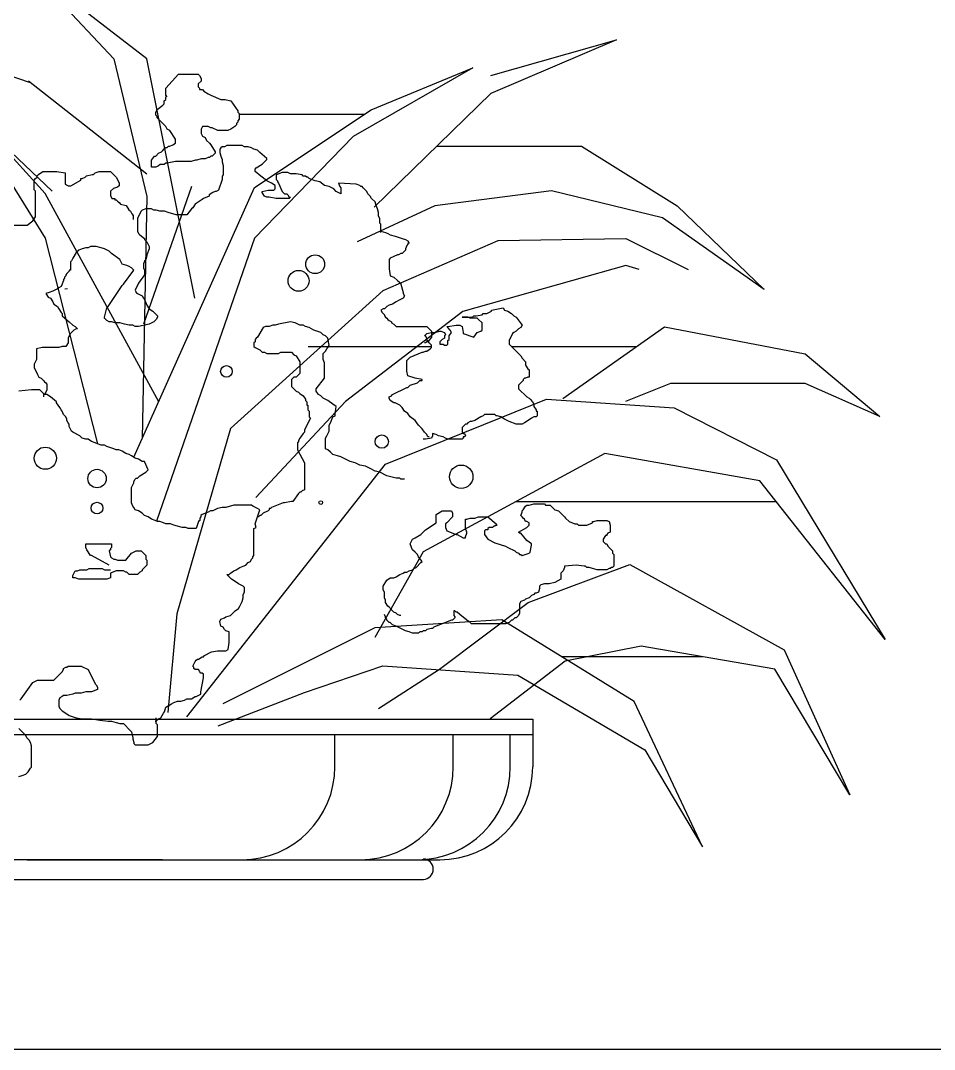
# Model space of a CAD drawing. Header units: millimetres. Extents: x 0 to 25200, y 0 to 17820.
# Drawn here: x 13799 to 14389, y 9174 to 9838 of the extents above; entities that cross this region are included whole.
import ezdxf

# ---------------------------------------------------------------- set-up
doc = ezdxf.new("R2010")
doc.units = ezdxf.units.MM
doc.header["$LTSCALE"] = 100
doc.header["$MEASUREMENT"] = 0
doc.layers.add('CO-TREE', color=251, linetype='Continuous')
doc.layers.add('TB-FORM', color=7, linetype='Continuous')

# ---------------------------------------------------------------- blocks, each defined once
blk = doc.blocks.new('T-309')
at = {"layer": 'CO-TREE'}
for p, q in [((-56.07, 589.51), (-0.07, 529.67)), ((21.17, 529.67), (-56.07, 589.51)), ((-54.6, 514.49), (-156.96, 549.36)), ((324.35, 542.03), (243.24, 507.28)), ((243.24, 518.86), (324.35, 542.03)), ((-0.07, 529.67), (21.17, 440.88)), ((52.07, 375.24), (21.17, 529.67)), ((33.36, 510.73), (41.57, 519.85)), ((41.57, 519.85), (54.34, 519.85)), ((54.34, 519.85), (55.25, 518.94)), ((55.25, 518.94), (56.16, 517.11)), ((231.66, 523.88), (154.41, 479.48)), ((166, 496.85), (231.66, 523.88)), ((-55.22, 515.59), (21.28, 455.51)), ((56.16, 515.29), (54.34, 513.47)), ((54.34, 513.47), (54.34, 511.64)), ((54.34, 511.64), (55.25, 510.73)), ((56.16, 517.11), (56.16, 515.29)), ((33.36, 506.17), (33.36, 510.73)), ((34.27, 505.26), (33.36, 506.17)), ((33.36, 503.44), (33.36, 505.26)), ((55.25, 510.73), (55.25, 509.82)), ((55.25, 509.82), (57.07, 509.82)), ((57.07, 509.82), (57.98, 508.91)), ((57.98, 508.91), (60.72, 507.08)), ((60.72, 507.08), (62.54, 506.17)), ((62.54, 506.17), (68.93, 503.44)), ((243.24, 507.28), (167.93, 433.93)), ((-100.49, 504.58), (-44.49, 413.85)), ((-44.49, 442.81), (-100.49, 504.58)), ((27.89, 497.06), (31.54, 499.79)), ((31.54, 499.79), (32.45, 500.7)), ((32.45, 502.53), (33.36, 503.44)), ((32.45, 500.7), (32.45, 502.53)), ((68.93, 503.44), (71.66, 503.44)), ((71.66, 503.44), (75.31, 502.53)), ((75.31, 502.53), (79.87, 496.14)), ((26.98, 495.23), (27.89, 497.06)), ((26.98, 493.41), (26.98, 495.23)), ((27.89, 492.5), (26.98, 493.41)), ((27.89, 491.59), (27.89, 492.5)), ((28.8, 490.67), (27.89, 491.59)), ((79.87, 496.14), (79.87, 495.23)), ((79.87, 495.23), (80.78, 494.32)), ((80.78, 494.32), (80.78, 490.67)), ((161.29, 493.72), (80.78, 493.72)), ((90.69, 446.67), (166, 496.85)), ((29.71, 489.76), (28.8, 490.67)), ((31.54, 487.94), (29.71, 489.76)), ((32.45, 487.03), (31.54, 487.94)), ((33.36, 486.12), (32.45, 487.03)), ((34.27, 484.29), (33.36, 486.12)), ((57.07, 486.12), (56.16, 484.29)), ((60.72, 486.12), (57.07, 486.12)), ((62.54, 485.21), (60.72, 486.12)), ((63.46, 485.21), (62.54, 485.21)), ((67.1, 483.38), (63.46, 485.21)), ((78.05, 486.12), (75.31, 484.29)), ((78.96, 487.03), (78.05, 486.12)), ((79.87, 488.85), (78.96, 487.94)), ((78.96, 487.94), (78.96, 487.03)), ((80.78, 490.67), (79.87, 489.76)), ((79.87, 489.76), (79.87, 488.85)), ((-79.84, 482.3), (-39.79, 444.18)), ((36.1, 483.38), (34.27, 484.29)), ((39.74, 477.91), (36.1, 483.38)), ((56.16, 484.29), (56.16, 481.56)), ((56.16, 481.56), (57.07, 479.74)), ((57.07, 479.74), (58.9, 478.82)), ((58.9, 478.82), (59.81, 477)), ((73.49, 483.38), (67.1, 483.38)), ((75.31, 484.29), (73.49, 483.38)), ((154.41, 479.48), (90.69, 413.85)), ((31.54, 470.62), (32.45, 471.53)), ((32.45, 471.53), (33.36, 472.44)), ((33.36, 472.44), (34.27, 472.44)), ((34.27, 472.44), (35.18, 473.35)), ((35.18, 473.35), (36.1, 473.35)), ((36.1, 473.35), (37.92, 474.27)), ((37.92, 474.27), (39.74, 475.18)), ((39.74, 475.18), (39.74, 477.91)), ((59.81, 477), (61.63, 475.18)), ((61.63, 475.18), (62.54, 474.27)), ((62.54, 474.27), (65.28, 469.71)), ((69.04, 472.22), (68.28, 471.47)), ((69.8, 472.98), (69.04, 472.22)), ((71.32, 472.98), (69.8, 472.98)), ((72.83, 473.74), (71.32, 472.98)), ((82.7, 473.74), (72.83, 473.74)), ((84.22, 472.98), (82.7, 473.74)), ((86.49, 472.98), (84.22, 472.98)), ((88.77, 472.22), (86.49, 472.98)), ((90.29, 471.47), (88.77, 472.22)), ((208.42, 473.37), (301.71, 473.37)), ((301.71, 473.37), (363.5, 434.76)), ((24.24, 464.24), (26.06, 466.97)), ((26.06, 466.97), (26.98, 466.97)), ((26.98, 466.97), (28.8, 468.8)), ((28.8, 468.8), (30.62, 469.71)), ((30.62, 469.71), (31.54, 470.62)), ((56.16, 465.15), (53.42, 464.24)), ((58.9, 465.15), (56.16, 465.15)), ((60.72, 466.06), (58.9, 465.15)), ((61.63, 466.06), (60.72, 466.06)), ((62.54, 466.97), (61.63, 466.06)), ((63.46, 466.97), (62.54, 466.97)), ((64.37, 467.88), (63.46, 466.97)), ((65.28, 468.8), (64.37, 467.88)), ((65.28, 469.71), (65.28, 468.8)), ((68.28, 471.47), (68.28, 469.19)), ((68.28, 469.19), (69.04, 466.91)), ((69.04, 466.91), (69.8, 464.64)), ((92.56, 470.71), (90.29, 471.47)), ((94.08, 469.19), (92.56, 470.71)), ((98.63, 465.4), (94.08, 469.19)), ((98.63, 464.64), (98.63, 465.4)), ((24.24, 459.68), (24.24, 464.24)), ((26.98, 459.68), (24.24, 459.68)), ((28.8, 460.59), (26.98, 459.68)), ((29.71, 461.5), (28.8, 460.59)), ((32.45, 461.5), (29.71, 461.5)), ((33.36, 462.41), (32.45, 461.5)), ((34.27, 462.41), (33.36, 462.41)), ((39.74, 463.33), (34.27, 462.41)), ((49.78, 463.33), (39.74, 463.33)), ((52.51, 464.24), (49.78, 463.33)), ((53.42, 464.24), (52.51, 464.24)), ((69.8, 464.64), (69.8, 463.12)), ((69.8, 463.12), (70.56, 460.85)), ((70.56, 460.85), (70.56, 454.78)), ((91.05, 458.57), (91.8, 459.33)), ((91.05, 457.05), (91.05, 458.57)), ((91.8, 459.33), (95.6, 461.61)), ((95.6, 461.61), (96.36, 462.36)), ((96.36, 462.36), (97.87, 463.88)), ((97.87, 463.88), (98.63, 464.64)), ((-51.45, 451.48), (-50.54, 452.39)), ((-50.54, 452.39), (-49.63, 453.3)), ((-49.63, 454.21), (-48.72, 455.12)), ((-49.63, 453.3), (-49.63, 454.21)), ((-48.72, 455.12), (-45.98, 456.95)), ((-45.98, 456.95), (-36.86, 456.95)), ((-36.86, 456.95), (-31.39, 456.03)), ((-31.39, 456.03), (-31.39, 448.74)), ((-21.36, 452.39), (-20.45, 452.39)), ((-21.36, 451.48), (-21.36, 452.39)), ((-20.45, 452.39), (-18.62, 453.3)), ((-18.62, 453.3), (-17.71, 454.21)), ((-17.71, 454.21), (-14.06, 455.12)), ((-14.06, 455.12), (-13.15, 455.12)), ((-13.15, 455.12), (-12.24, 456.03)), ((-12.24, 456.03), (-9.5, 456.95)), ((-9.5, 456.95), (-2.21, 456.95)), ((-2.21, 456.95), (-0.38, 455.12)), ((-0.38, 455.12), (1.44, 453.3)), ((1.44, 453.3), (3.27, 449.65)), ((69.8, 451.75), (67.52, 444.92)), ((70.56, 454.78), (69.8, 454.02)), ((69.8, 454.02), (69.8, 451.75)), ((94.84, 454.02), (91.05, 457.05)), ((95.6, 453.26), (94.84, 454.02)), ((98.63, 450.99), (95.6, 453.26)), ((108.5, 456.3), (104.7, 454.78)), ((104.7, 454.78), (104.7, 451.75)), ((104.7, 451.75), (105.46, 450.99)), ((112.29, 456.3), (108.5, 456.3)), ((113.81, 455.54), (112.29, 456.3)), ((117.6, 455.54), (113.81, 455.54)), ((121.4, 454.78), (117.6, 455.54)), ((122.15, 454.02), (121.4, 454.78)), ((123.67, 454.02), (122.15, 454.02)), ((124.43, 453.26), (123.67, 454.02)), ((125.19, 453.26), (124.43, 453.26)), ((125.95, 452.5), (125.19, 453.26)), ((127.47, 451.75), (125.95, 452.5)), ((129.74, 450.99), (127.47, 451.75)), ((-51.45, 445.09), (-51.45, 451.48)), ((-50.54, 444.18), (-51.45, 445.09)), ((-31.39, 448.74), (-29.57, 447.83)), ((-29.57, 447.83), (-27.74, 447.83)), ((-27.74, 447.83), (-21.36, 451.48)), ((-0.38, 446.01), (-2.21, 444.18)), ((2.35, 446.92), (-0.38, 446.01)), ((3.27, 447.83), (2.35, 446.92)), ((3.27, 449.65), (3.27, 447.83)), ((12.85, 272.52), (90.69, 446.67)), ((19.24, 358.65), (50.14, 447.44)), ((101.67, 449.47), (98.63, 450.99)), ((103.94, 447.95), (101.67, 449.47)), ((103.19, 444.92), (103.94, 445.68)), ((103.94, 445.68), (103.94, 447.95)), ((105.46, 450.99), (105.46, 450.23)), ((105.46, 450.23), (106.22, 449.47)), ((106.22, 449.47), (108.5, 444.16)), ((132.78, 450.23), (129.74, 450.99)), ((135.81, 447.95), (132.78, 450.23)), ((138.85, 447.19), (135.81, 447.95)), ((141.88, 445.68), (138.85, 447.19)), ((143.4, 444.16), (141.88, 445.68)), ((144.92, 449.47), (145.68, 447.19)), ((156.3, 448.71), (144.92, 449.47)), ((145.68, 447.19), (146.44, 446.44)), ((146.44, 446.44), (146.44, 442.64)), ((158.58, 447.95), (156.3, 448.71)), ((159.33, 447.19), (158.58, 447.95)), ((160.09, 447.19), (159.33, 447.19)), ((160.85, 446.44), (160.09, 447.19)), ((163.13, 444.16), (160.85, 446.44)), ((-50.54, 427.77), (-50.54, 444.18)), ((28.87, 308.37), (-44.49, 442.81)), ((-2.21, 444.18), (-2.21, 441.45)), ((-2.21, 441.45), (-1.29, 439.62)), ((-1.29, 439.62), (0.53, 439.62)), ((0.53, 439.62), (0.53, 438.71)), ((0.53, 438.71), (1.44, 438.71)), ((1.44, 438.71), (2.35, 437.8)), ((21.17, 440.88), (18.22, 284.54)), ((56.9, 438.85), (52.35, 435.82)), ((57.66, 439.61), (56.9, 438.85)), ((61.45, 441.13), (57.66, 439.61)), ((63.73, 443.4), (61.45, 441.89)), ((61.45, 441.89), (61.45, 441.13)), ((65.25, 444.16), (63.73, 443.4)), ((66.01, 444.16), (65.25, 444.16)), ((67.52, 444.92), (66.01, 444.16)), ((95.6, 444.16), (99.39, 444.92)), ((95.6, 443.4), (95.6, 444.16)), ((97.12, 441.13), (95.6, 443.4)), ((98.63, 440.37), (97.12, 441.13)), ((100.15, 440.37), (98.63, 440.37)), ((99.39, 444.92), (103.19, 444.92)), ((104.7, 439.61), (100.15, 440.37)), ((113.05, 439.61), (104.7, 439.61)), ((108.5, 444.16), (110.01, 442.64)), ((110.01, 442.64), (111.53, 442.64)), ((111.53, 442.64), (112.29, 441.89)), ((112.29, 441.89), (113.05, 440.37)), ((113.81, 440.37), (113.05, 439.61)), ((113.05, 440.37), (113.81, 440.37)), ((146.44, 442.64), (143.4, 444.16)), ((163.89, 442.64), (163.13, 444.16)), ((165.4, 441.13), (163.89, 442.64)), ((166.16, 439.61), (165.4, 441.13)), ((168.44, 437.33), (166.16, 439.61)), ((282.4, 444.41), (207.09, 434.76)), ((353.85, 427.04), (282.4, 444.41)), ((2.35, 437.8), (3.27, 436.89)), ((3.27, 436.89), (4.18, 435.98)), ((4.18, 435.98), (7.83, 435.07)), ((7.83, 435.07), (9.65, 432.33)), ((9.65, 432.33), (10.56, 431.42)), ((18.2, 432.02), (17.44, 431.27)), ((20.48, 432.78), (18.2, 432.02)), ((24.27, 432.78), (20.48, 432.78)), ((25.79, 432.02), (24.27, 432.78)), ((27.31, 432.02), (25.79, 432.02)), ((29.59, 431.27), (27.31, 432.02)), ((50.07, 432.78), (47.04, 428.99)), ((50.83, 433.54), (50.07, 432.78)), ((52.35, 435.82), (50.83, 433.54)), ((207.09, 434.76), (156.88, 411.6)), ((169.2, 435.06), (168.44, 437.33)), ((169.96, 432.78), (169.2, 435.06)), ((170.72, 430.51), (169.96, 432.78)), ((363.5, 434.76), (419.5, 380.71)), ((-56.01, 422.3), (-52.36, 425.04)), ((-52.36, 425.04), (-50.54, 427.77)), ((10.56, 431.42), (11.47, 429.6)), ((11.47, 429.6), (12.39, 428.68)), ((12.39, 428.68), (12.39, 425.95)), ((15.93, 428.23), (15.17, 426.72)), ((15.17, 426.72), (15.17, 418.37)), ((17.44, 431.27), (15.93, 428.23)), ((32.62, 431.27), (29.59, 431.27)), ((34.9, 430.51), (32.62, 431.27)), ((40.21, 428.99), (34.9, 430.51)), ((47.04, 428.99), (40.21, 428.99)), ((170.72, 428.23), (170.72, 430.51)), ((171.47, 426.72), (170.72, 428.23)), ((171.47, 423.68), (171.47, 426.72)), ((419.5, 380.71), (353.85, 427.04)), ((-65.13, 422.3), (-56.01, 422.3)), ((172.23, 422.92), (171.47, 423.68)), ((172.23, 417.61), (172.23, 422.92)), ((-44.49, 413.85), (-10.63, 281.09)), ((15.17, 418.37), (15.93, 416.86)), ((15.93, 416.86), (16.69, 416.1)), ((16.69, 416.1), (19.72, 413.82)), ((19.72, 413.82), (19.72, 413.06)), ((19.72, 413.06), (21.24, 411.55)), ((90.69, 413.85), (27.48, 231.32)), ((171.47, 418.37), (172.23, 418.37)), ((172.23, 418.37), (175.27, 417.61)), ((173.78, 380.07), (248, 412.44)), ((175.27, 417.61), (176.79, 416.86)), ((176.79, 416.86), (178.3, 416.1)), ((178.3, 416.1), (181.34, 415.34)), ((181.34, 415.34), (185.89, 413.82)), ((185.89, 413.82), (188.17, 413.06)), ((188.17, 413.06), (189.69, 412.3)), ((189.69, 412.3), (190.44, 410.79)), ((248, 412.44), (330.32, 413.79)), ((330.32, 413.79), (370.49, 393.72)), ((-22.77, 406.24), (-24.29, 404.72)), ((-20.49, 407), (-22.77, 406.24)), ((-18.22, 407.75), (-20.49, 407)), ((-16.7, 407.75), (-18.22, 407.75)), ((-15.18, 408.51), (-16.7, 407.75)), ((-11.39, 408.51), (-15.18, 408.51)), ((-8.35, 407.75), (-11.39, 408.51)), ((-6.08, 407), (-8.35, 407.75)), ((-3.04, 405.48), (-6.08, 407)), ((-1.52, 403.96), (-3.04, 405.48)), ((21.24, 411.55), (22.76, 408.51)), ((22.76, 407), (21.24, 403.2)), ((22.76, 408.51), (22.76, 407)), ((188.17, 406.24), (185.89, 403.96)), ((188.93, 409.27), (188.17, 407)), ((188.17, 407), (188.17, 406.24)), ((189.69, 410.03), (188.93, 409.27)), ((189.69, 410.79), (189.69, 410.03)), ((190.44, 410.79), (189.69, 410.79)), ((-27.32, 399.41), (-28.08, 398.65)), ((-28.08, 398.65), (-28.08, 393.34)), ((-26.56, 400.93), (-27.32, 399.41)), ((-24.29, 404.72), (-26.56, 400.93)), ((3.79, 400.17), (-1.52, 403.96)), ((5.3, 397.13), (3.79, 400.17)), ((19.72, 398.65), (18.96, 397.89)), ((20.48, 400.17), (19.72, 399.41)), ((19.72, 399.41), (19.72, 398.65)), ((21.24, 402.44), (20.48, 400.17)), ((21.24, 403.2), (21.24, 402.44)), ((178.3, 400.93), (177.54, 400.17)), ((177.54, 400.17), (177.54, 394.1)), ((182.86, 403.2), (178.3, 400.93)), ((183.61, 403.2), (182.86, 403.2)), ((185.13, 403.96), (183.61, 403.2)), ((185.89, 403.96), (185.13, 403.96)), ((-28.84, 392.58), (-30.36, 391.07)), ((-28.84, 393.34), (-28.84, 392.58)), ((-28.08, 393.34), (-28.84, 393.34)), ((8.34, 396.38), (5.3, 397.13)), ((6.06, 384.24), (12.89, 393.34)), ((9.86, 395.62), (8.34, 396.38)), ((11.37, 394.86), (9.86, 395.62)), ((12.89, 393.34), (11.37, 394.86)), ((18.96, 397.89), (18.96, 394.86)), ((18.96, 394.86), (19.72, 393.34)), ((19.72, 393.34), (19.72, 390.31)), ((177.54, 394.1), (178.3, 389.55)), ((330.32, 396.26), (225.06, 366.58)), ((338.88, 393.72), (330.32, 396.26)), ((-32.63, 386.52), (-34.15, 382.72)), ((-31.87, 388.03), (-32.63, 387.27)), ((-32.63, 387.27), (-32.63, 386.52)), ((-31.12, 389.55), (-31.87, 388.79)), ((-31.87, 388.79), (-31.87, 388.03)), ((-30.36, 391.07), (-31.12, 390.31)), ((-31.12, 390.31), (-31.12, 389.55)), ((19.72, 390.31), (15.93, 385)), ((178.3, 389.55), (180.58, 388.79)), ((180.58, 388.79), (182.86, 386.52)), ((182.86, 386.52), (185.13, 385)), ((-41.74, 378.93), (-44.02, 378.17)), ((-39.46, 379.69), (-41.74, 378.93)), ((-36.43, 381.21), (-39.46, 379.69)), ((-35.67, 381.97), (-36.43, 381.21)), ((-34.15, 382.72), (-35.67, 381.97)), ((-31.75, 381.29), (-30.07, 381.52)), ((-3.8, 369.83), (5.3, 383.48)), ((5.3, 383.48), (6.06, 384.24)), ((15.93, 385), (13.65, 380.45)), ((13.65, 380.45), (14.41, 378.93)), ((14.41, 378.93), (15.17, 378.17)), ((75.24, 291.09), (173.78, 380.07)), ((185.13, 385), (185.13, 384.24)), ((185.13, 384.24), (186.65, 378.93)), ((186.65, 378.93), (186.65, 378.17)), ((-44.02, 378.17), (-42.5, 375.9)), ((-42.5, 375.9), (-40.98, 375.14)), ((-40.98, 375.14), (-39.46, 372.86)), ((-39.46, 372.86), (-38.7, 371.35)), ((15.17, 378.17), (18.2, 376.66)), ((18.2, 376.66), (18.96, 375.14)), ((18.96, 375.14), (19.72, 374.38)), ((19.72, 374.38), (21.24, 370.59)), ((182.1, 372.86), (179.82, 371.35)), ((183.61, 373.62), (182.1, 372.86)), ((186.65, 375.14), (183.61, 373.62)), ((186.65, 378.17), (187.41, 376.66)), ((187.41, 376.66), (186.65, 375.14)), ((-38.7, 371.35), (-36.43, 369.83)), ((-36.43, 369.83), (-35.67, 368.31)), ((-35.67, 368.31), (-34.15, 366.04)), ((-34.15, 366.04), (-33.39, 365.28)), ((-33.39, 365.28), (-33.39, 363.76)), ((-6.08, 363), (-4.56, 369.07)), ((-4.56, 369.07), (-3.8, 369.83)), ((21.24, 370.59), (22.76, 368.31)), ((22.76, 368.31), (25.03, 366.8)), ((25.03, 366.8), (28.07, 363.76)), ((225.06, 366.58), (149.49, 308.58)), ((173.75, 368.31), (172.23, 367.55)), ((172.23, 367.55), (172.99, 366.04)), ((172.99, 366.04), (174.51, 364.52)), ((174.51, 368.31), (173.75, 368.31)), ((176.03, 369.83), (174.51, 368.31)), ((177.54, 370.59), (176.03, 369.83)), ((179.82, 371.35), (177.54, 370.59)), ((237.49, 364.52), (238.25, 365.28)), ((238.25, 365.28), (240.52, 365.28)), ((240.52, 365.28), (243.56, 366.8)), ((243.56, 367.55), (251.15, 369.07)), ((243.56, 366.8), (243.56, 367.55)), ((251.15, 369.07), (251.9, 367.55)), ((251.9, 367.55), (254.18, 366.8)), ((254.18, 366.8), (256.46, 365.28)), ((256.46, 365.28), (257.97, 363.76)), ((-33.39, 363.76), (-28.84, 359.97)), ((-28.84, 359.97), (-26.56, 357.69)), ((-6.08, 362.24), (-6.08, 363)), ((-5.32, 361.49), (-6.08, 362.24)), ((-4.56, 360.73), (-5.32, 361.49)), ((-3.04, 359.97), (-4.56, 360.73)), ((-1.52, 359.97), (-3.04, 359.97)), ((0.75, 359.21), (-1.52, 359.97)), ((3.79, 359.21), (0.75, 359.21)), ((6.82, 358.45), (3.79, 359.21)), ((25.79, 359.97), (22.76, 358.45)), ((27.31, 361.49), (25.79, 359.97)), ((28.07, 363), (27.31, 361.49)), ((28.07, 363.76), (28.07, 363)), ((113.81, 359.97), (106.22, 358.45)), ((116.84, 359.21), (113.81, 359.97)), ((119.88, 357.69), (116.84, 359.21)), ((174.51, 364.52), (174.51, 363.76)), ((174.51, 363.76), (175.27, 363)), ((175.27, 363), (176.03, 362.24)), ((176.03, 362.24), (176.79, 361.49)), ((176.79, 361.49), (177.54, 360.73)), ((177.54, 360.73), (179.06, 359.97)), ((179.06, 359.97), (179.06, 359.21)), ((179.06, 359.21), (180.58, 358.45)), ((224.59, 363), (231.42, 363)), ((228.38, 363), (224.59, 363)), ((229.9, 362.24), (228.38, 363)), ((234.45, 362.24), (229.9, 362.24)), ((231.42, 363), (232.18, 363.76)), ((232.18, 363.76), (233.69, 363.76)), ((233.69, 363.76), (237.49, 364.52)), ((235.21, 361.49), (234.45, 362.24)), ((237.49, 359.21), (235.21, 361.49)), ((237.49, 354.66), (237.49, 359.21)), ((257.97, 363.76), (259.49, 363)), ((259.49, 363), (263.29, 357.69)), ((-28.08, 352.38), (-28.84, 350.87)), ((-25.8, 354.66), (-28.08, 352.38)), ((-26.56, 357.69), (-25.05, 356.94)), ((-24.29, 355.42), (-25.8, 354.66)), ((-25.05, 356.94), (-24.29, 356.18)), ((-24.29, 356.18), (-23.53, 355.42)), ((-23.53, 355.42), (-24.29, 355.42)), ((9.86, 357.69), (6.82, 358.45)), ((12.13, 357.69), (9.86, 357.69)), ((13.65, 356.94), (12.13, 357.69)), ((15.93, 356.94), (13.65, 356.94)), ((22.76, 358.45), (15.93, 356.94)), ((96.36, 356.18), (92.56, 350.11)), ((97.87, 356.94), (96.36, 356.18)), ((100.15, 356.94), (97.87, 356.94)), ((102.43, 357.69), (100.15, 356.94)), ((103.94, 357.69), (102.43, 357.69)), ((106.22, 358.45), (103.94, 357.69)), ((122.15, 357.69), (119.88, 357.69)), ((123.67, 356.94), (122.15, 357.69)), ((125.95, 356.18), (123.67, 356.94)), ((127.47, 355.42), (125.95, 356.18)), ((128.98, 354.66), (127.47, 355.42)), ((133.54, 353.14), (128.98, 354.66)), ((135.05, 351.63), (133.54, 353.14)), ((180.58, 358.45), (182.1, 356.94)), ((182.1, 356.94), (201.83, 356.94)), ((200.31, 350.87), (201.83, 352.38)), ((201.83, 356.94), (202.58, 356.18)), ((201.83, 352.38), (204.86, 353.14)), ((202.58, 356.18), (204.86, 353.9)), ((204.86, 353.9), (204.86, 350.11)), ((204.86, 353.14), (207.14, 353.14)), ((207.14, 353.14), (210.17, 353.9)), ((210.17, 353.9), (210.93, 353.9)), ((210.93, 353.9), (213.21, 353.14)), ((213.21, 353.14), (213.97, 351.63)), ((214.72, 356.94), (215.48, 356.94)), ((215.48, 356.18), (214.72, 356.94)), ((215.48, 356.94), (220.79, 357.69)), ((217, 354.66), (215.48, 356.18)), ((216.24, 350.87), (217.76, 353.14)), ((217.76, 353.14), (217, 354.66)), ((220.79, 357.69), (223.07, 357.69)), ((223.07, 357.69), (224.59, 356.94)), ((224.59, 356.94), (225.35, 353.14)), ((225.35, 353.14), (225.35, 352.38)), ((225.35, 352.38), (232.18, 350.11)), ((232.18, 350.11), (234.45, 353.14)), ((234.45, 353.14), (236.73, 353.9)), ((236.73, 353.9), (237.49, 354.66)), ((257.22, 352.38), (256.46, 350.87)), ((257.97, 353.14), (257.22, 352.38)), ((259.49, 353.9), (257.97, 353.14)), ((261.01, 355.42), (259.49, 353.9)), ((262.53, 356.18), (261.01, 355.42)), ((263.29, 357.69), (262.53, 356.18)), ((289.59, 310.39), (355.24, 356.72)), ((355.24, 356.72), (446, 339.34)), ((-29.6, 346.32), (-31.12, 344.04)), ((-28.84, 350.87), (-29.6, 349.35)), ((-29.6, 349.35), (-29.6, 346.32)), ((91.05, 347.08), (90.29, 346.32)), ((90.29, 346.32), (90.29, 344.04)), ((91.8, 349.35), (91.05, 348.59)), ((91.05, 348.59), (91.05, 347.08)), ((92.56, 350.11), (91.8, 349.35)), ((136.57, 350.87), (135.05, 351.63)), ((138.09, 349.35), (136.57, 350.87)), ((138.85, 344.8), (138.09, 349.35)), ((201.07, 350.87), (200.31, 350.87)), ((201.07, 346.32), (200.31, 346.32)), ((201.83, 349.35), (201.07, 350.87)), ((201.83, 347.08), (201.07, 346.32)), ((201.83, 348.59), (201.83, 349.35)), ((203.34, 346.32), (201.83, 348.59)), ((202.58, 347.08), (201.83, 347.08)), ((204.86, 350.11), (202.58, 347.08)), ((204.86, 344.8), (203.34, 346.32)), ((211.69, 348.59), (210.17, 347.08)), ((210.17, 347.08), (210.17, 345.56)), ((210.17, 345.56), (212.45, 345.56)), ((213.21, 349.35), (211.69, 348.59)), ((212.45, 345.56), (213.21, 344.8)), ((213.97, 351.63), (213.21, 350.87)), ((213.21, 350.87), (213.21, 349.35)), ((214.72, 344.8), (215.48, 345.56)), ((215.48, 347.83), (216.24, 348.59)), ((215.48, 345.56), (215.48, 347.83)), ((216.24, 348.59), (216.24, 350.87)), ((255.7, 349.35), (254.94, 347.83)), ((254.94, 347.83), (254.94, 345.56)), ((254.94, 345.56), (255.7, 344.8)), ((256.46, 350.87), (255.7, 349.35)), ((-46.29, 343.28), (-50.09, 342.52)), ((-50.09, 342.52), (-50.09, 335.7)), ((-35.67, 343.28), (-46.29, 343.28)), ((-33.39, 344.04), (-35.67, 343.28)), ((-31.12, 344.04), (-33.39, 344.04)), ((90.29, 344.04), (91.05, 343.28)), ((91.05, 343.28), (94.08, 341.77)), ((94.08, 341.77), (95.6, 340.25)), ((95.6, 340.25), (97.12, 340.25)), ((97.12, 340.25), (98.63, 339.49)), ((98.63, 339.49), (106.22, 339.49)), ((106.22, 339.49), (107.74, 340.25)), ((107.74, 340.25), (114.57, 340.25)), ((114.57, 340.25), (116.08, 338.73)), ((116.08, 338.73), (117.6, 337.97)), ((204.86, 343.72), (125.29, 343.72)), ((135.05, 339.49), (136.57, 341.01)), ((135.05, 335.7), (135.05, 339.49)), ((136.57, 341.01), (137.33, 342.52)), ((137.33, 342.52), (138.09, 343.28)), ((138.09, 343.28), (138.85, 344.8)), ((191.2, 337.22), (198.79, 340.25)), ((198.79, 340.25), (199.55, 340.25)), ((199.55, 340.25), (201.07, 341.01)), ((201.07, 341.01), (201.83, 341.01)), ((201.83, 341.01), (204.1, 342.52)), ((204.1, 342.52), (204.86, 343.28)), ((204.86, 343.28), (204.86, 344.8)), ((213.21, 344.8), (214.72, 344.8)), ((255.7, 344.8), (257.22, 343.28)), ((336.82, 343.72), (256.78, 343.72)), ((257.22, 343.28), (261.01, 339.49)), ((261.01, 339.49), (262.53, 337.97)), ((446, 339.34), (494.28, 298.81)), ((-50.09, 335.7), (-51.6, 332.66)), ((-51.6, 332.66), (-51.6, 330.39)), ((117.6, 337.97), (119.88, 334.18)), ((119.88, 334.18), (119.88, 326.6)), ((135.81, 333.42), (135.05, 335.7)), ((135.81, 323.56), (135.81, 333.42)), ((188.93, 334.94), (191.2, 337.22)), ((188.93, 328.11), (188.93, 334.94)), ((262.53, 337.97), (263.29, 336.46)), ((263.29, 336.46), (265.56, 334.18)), ((265.56, 334.18), (265.56, 331.91)), ((-51.6, 330.39), (-49.33, 325.84)), ((-49.33, 325.84), (-48.57, 324.32)), ((119.88, 326.6), (117.6, 324.32)), ((189.69, 325.08), (188.93, 328.11)), ((265.56, 331.91), (267.08, 329.63)), ((267.08, 329.63), (267.84, 328.87)), ((267.84, 328.87), (267.84, 324.32)), ((-48.57, 324.32), (-47.05, 323.56)), ((-47.05, 323.56), (-45.53, 322.05)), ((-45.53, 322.05), (-44.77, 321.29)), ((-44.77, 321.29), (-44.02, 320.53)), ((-44.02, 320.53), (-43.26, 319.77)), ((-43.26, 319.77), (-43.26, 315.98)), ((116.08, 324.32), (114.57, 322.8)), ((114.57, 322.8), (114.57, 318.25)), ((117.6, 324.32), (116.08, 324.32)), ((130.5, 316.74), (135.81, 323.56)), ((194.24, 323.56), (189.69, 325.08)), ((189.69, 317.49), (191.2, 319.01)), ((191.2, 319.01), (195.76, 320.53)), ((198.79, 322.8), (194.24, 323.56)), ((195.76, 320.53), (196.51, 321.29)), ((196.51, 321.29), (197.27, 322.05)), ((197.27, 322.05), (198.79, 322.05)), ((198.79, 322.05), (198.79, 322.8)), ((261.77, 319.77), (261.01, 319.01)), ((261.01, 319.01), (261.01, 316.74)), ((264.04, 322.05), (261.77, 319.77)), ((264.8, 323.56), (264.04, 322.8)), ((264.04, 322.8), (264.04, 322.05)), ((265.56, 323.56), (264.8, 323.56)), ((267.08, 324.32), (265.56, 323.56)), ((267.84, 324.32), (267.08, 324.32)), ((359.1, 320.04), (330.14, 308.46)), ((446, 320.04), (359.1, 320.04)), ((494.28, 298.81), (446, 320.04)), ((-53.12, 315.98), (-61.47, 315.22)), ((-47.81, 315.98), (-53.12, 315.98)), ((-44.77, 312.94), (-47.81, 315.98)), ((-44.77, 312.94), (-45.53, 312.94)), ((-45.53, 312.94), (-45.53, 311.43)), ((-44.02, 314.46), (-44.77, 312.94)), ((-43.26, 312.94), (-44.77, 312.94)), ((-43.26, 315.98), (-44.02, 314.46)), ((-40.98, 311.43), (-43.26, 312.94)), ((114.57, 318.25), (117.6, 315.22)), ((117.6, 315.22), (119.12, 314.46)), ((119.12, 314.46), (119.88, 313.7)), ((119.88, 313.7), (122.15, 312.19)), ((122.15, 312.19), (123.67, 309.91)), ((130.5, 315.22), (130.5, 316.74)), ((132.02, 312.94), (130.5, 315.22)), ((133.54, 312.19), (132.02, 312.94)), ((135.05, 310.67), (133.54, 312.19)), ((177.54, 311.43), (179.06, 312.19)), ((179.06, 312.19), (179.82, 312.94)), ((179.82, 312.94), (188.93, 317.49)), ((188.93, 317.49), (189.69, 317.49)), ((261.01, 316.74), (266.32, 311.43)), ((-37.19, 308.39), (-40.98, 311.43)), ((-37.19, 307.63), (-37.19, 308.39)), ((-34.91, 304.6), (-37.19, 307.63)), ((149.49, 308.58), (91.47, 246.52)), ((123.67, 309.91), (123.67, 309.15)), ((123.67, 309.15), (124.43, 308.39)), ((124.43, 308.39), (124.43, 306.12)), ((124.43, 306.12), (125.19, 306.12)), ((125.19, 306.12), (125.19, 303.08)), ((138.09, 309.15), (135.05, 310.67)), ((141.12, 306.88), (138.09, 309.15)), ((143.4, 305.36), (141.12, 306.88)), ((177.54, 310.67), (177.54, 311.43)), ((178.3, 309.15), (177.54, 310.67)), ((180.58, 307.63), (178.3, 309.15)), ((181.34, 307.63), (180.58, 307.63)), ((184.37, 306.12), (181.34, 307.63)), ((185.89, 304.6), (184.37, 306.12)), ((238.56, 293.74), (279.04, 309.92)), ((266.32, 311.43), (267.84, 310.67)), ((267.84, 310.67), (268.6, 309.91)), ((268.6, 309.91), (270.11, 308.39)), ((270.11, 308.39), (270.87, 306.88)), ((270.87, 306.88), (270.87, 305.36)), ((279.04, 309.92), (361.36, 304.53)), ((-34.15, 303.08), (-34.91, 304.6)), ((-33.39, 302.33), (-34.15, 303.08)), ((-32.63, 300.05), (-33.39, 302.33)), ((-31.12, 298.53), (-32.63, 300.05)), ((125.19, 303.08), (125.95, 302.33)), ((125.95, 302.33), (125.95, 298.53)), ((141.12, 298.53), (142.64, 299.29)), ((142.64, 300.05), (143.4, 305.36)), ((142.64, 299.29), (142.64, 300.05)), ((187.41, 302.33), (185.89, 304.6)), ((189.69, 300.81), (187.41, 302.33)), ((191.2, 298.53), (189.69, 300.81)), ((238.25, 299.29), (236.73, 298.53)), ((239, 300.05), (238.25, 299.29)), ((245.83, 300.05), (239, 300.05)), ((246.59, 299.29), (245.83, 300.05)), ((247.35, 299.29), (246.59, 299.29)), ((249.63, 298.53), (247.35, 299.29)), ((270.87, 305.36), (272.39, 303.08)), ((272.39, 303.08), (272.39, 302.33)), ((272.39, 302.33), (273.15, 302.33)), ((273.15, 299.29), (272.39, 298.53)), ((273.15, 302.33), (273.15, 299.29)), ((361.36, 304.53), (427.48, 270.8)), ((-30.36, 297.02), (-31.12, 298.53)), ((-30.36, 296.26), (-30.36, 297.02)), ((-29.6, 294.74), (-30.36, 296.26)), ((-28.84, 293.98), (-29.6, 294.74)), ((-28.84, 292.46), (-28.84, 293.98)), ((-27.32, 289.43), (-28.84, 292.46)), ((126.71, 297.77), (122.91, 290.19)), ((125.95, 298.53), (126.71, 297.77)), ((138.85, 293.22), (139.61, 294.74)), ((138.85, 289.43), (138.85, 293.22)), ((139.61, 294.74), (141.12, 298.53)), ((175.13, 268.11), (238.56, 293.74)), ((194.24, 296.26), (191.2, 298.53)), ((196.51, 293.22), (194.24, 296.26)), ((198.79, 290.95), (196.51, 293.22)), ((226.86, 293.98), (224.59, 291.71)), ((227.62, 293.98), (226.86, 293.98)), ((228.38, 294.74), (227.62, 293.98)), ((229.9, 295.5), (228.38, 294.74)), ((230.66, 295.5), (229.9, 295.5)), ((232.93, 296.26), (230.66, 295.5)), ((236.73, 298.53), (232.93, 296.26)), ((251.9, 297.02), (249.63, 298.53)), ((254.94, 295.5), (251.9, 297.02)), ((259.49, 293.98), (254.94, 295.5)), ((263.29, 293.98), (259.49, 293.98)), ((264.8, 294.74), (263.29, 293.98)), ((268.6, 297.02), (264.8, 294.74)), ((269.36, 297.77), (268.6, 297.02)), ((270.87, 298.53), (269.36, 297.77)), ((272.39, 298.53), (270.87, 298.53)), ((-26.56, 288.67), (-27.32, 289.43)), ((-22.01, 286.4), (-26.56, 288.67)), ((-20.49, 284.88), (-22.01, 286.4)), ((75.24, 291.09), (40.48, 171.41)), ((120.64, 285.64), (119.88, 284.88)), ((122.15, 287.91), (120.64, 285.64)), ((122.91, 288.67), (122.15, 287.91)), ((122.91, 290.19), (122.91, 288.67)), ((136.57, 284.88), (137.33, 286.4)), ((137.33, 286.4), (138.85, 289.43)), ((200.31, 288.67), (198.79, 290.95)), ((201.83, 287.16), (200.31, 288.67)), ((202.58, 285.64), (201.83, 287.16)), ((203.34, 285.64), (202.58, 285.64)), ((205.62, 286.4), (204.86, 284.88)), ((205.62, 287.91), (205.62, 286.4)), ((207.9, 287.16), (205.62, 287.91)), ((209.41, 286.4), (207.9, 287.16)), ((212.45, 285.64), (209.41, 286.4)), ((213.97, 284.88), (212.45, 285.64)), ((224.59, 291.71), (224.59, 288.67)), ((224.59, 288.67), (225.35, 287.91)), ((225.35, 287.91), (226.11, 287.91)), ((225.35, 285.64), (225.35, 284.88)), ((226.11, 285.64), (225.35, 285.64)), ((226.11, 287.91), (226.86, 286.4)), ((226.86, 286.4), (226.11, 285.64)), ((-18.22, 284.12), (-20.49, 284.88)), ((-16.7, 284.12), (-18.22, 284.12)), ((-14.42, 282.6), (-16.7, 284.12)), ((-12.15, 281.85), (-14.42, 282.6)), ((-10.63, 281.09), (-12.15, 281.85)), ((-8.35, 280.33), (-10.63, 281.09)), ((-6.08, 280.33), (-8.35, 280.33)), ((-4.56, 279.57), (-6.08, 280.33)), ((-0.01, 278.05), (-4.56, 279.57)), ((119.12, 282.6), (118.36, 281.85)), ((118.36, 281.85), (118.36, 277.3)), ((119.88, 284.88), (119.12, 283.36)), ((119.12, 283.36), (119.12, 282.6)), ((136.57, 278.05), (136.57, 284.88)), ((201.07, 284.12), (199.55, 284.12)), ((204.86, 284.88), (201.07, 284.12)), ((215.48, 284.12), (213.97, 284.88)), ((224.59, 284.12), (215.48, 284.12)), ((225.35, 284.88), (224.59, 284.12)), ((1.51, 277.3), (-0.01, 278.05)), ((3.03, 277.3), (1.51, 277.3)), ((5.3, 276.54), (3.03, 277.3)), ((7.58, 275.02), (5.3, 276.54)), ((9.86, 274.26), (7.58, 275.02)), ((11.37, 273.5), (9.86, 274.26)), ((13.65, 271.99), (11.37, 273.5)), ((118.36, 277.3), (122.91, 268.95)), ((138.09, 277.3), (136.57, 278.05)), ((139.61, 275.78), (138.09, 277.3)), ((141.12, 274.26), (139.61, 275.78)), ((144.16, 273.5), (141.12, 274.26)), ((146.44, 272.74), (144.16, 273.5)), ((149.47, 271.23), (146.44, 272.74)), ((316.83, 274.85), (199.42, 211.45)), ((416.69, 257.31), (316.83, 274.85)), ((15.93, 271.23), (13.65, 271.99)), ((18.2, 269.71), (15.93, 271.23)), ((19.72, 269.71), (18.2, 269.71)), ((22, 264.4), (19.72, 269.71)), ((46.93, 104.88), (175.13, 268.11)), ((122.91, 268.95), (122.91, 251.51)), ((152.51, 269.71), (149.47, 271.23)), ((155.54, 268.95), (152.51, 269.71)), ((158.58, 267.43), (155.54, 268.95)), ((162.37, 266.68), (158.58, 267.43)), ((165.4, 265.16), (162.37, 266.68)), ((427.48, 270.8), (497.66, 154.79)), ((13.65, 258.33), (14.41, 259.09)), ((14.41, 259.09), (15.17, 259.09)), ((15.17, 259.09), (16.69, 260.61)), ((16.69, 260.61), (20.48, 262.88)), ((20.48, 262.88), (21.24, 263.64)), ((21.24, 263.64), (22, 264.4)), ((168.44, 263.64), (165.4, 265.16)), ((171.47, 262.88), (168.44, 263.64)), ((176.03, 260.61), (171.47, 262.88)), ((182.1, 259.09), (176.03, 260.61)), ((184.37, 259.09), (182.1, 259.09)), ((185.13, 258.33), (184.37, 259.09)), ((11.37, 253.02), (12.89, 256.06)), ((11.37, 243.16), (11.37, 253.02)), ((12.89, 256.82), (13.65, 258.33)), ((12.89, 256.06), (12.89, 256.82)), ((187.41, 258.33), (185.13, 258.33)), ((497.66, 154.79), (416.69, 257.31)), ((119.12, 249.23), (115.33, 243.92)), ((119.88, 249.99), (119.12, 249.23)), ((120.64, 249.99), (119.88, 249.99)), ((121.4, 250.75), (120.64, 249.99)), ((122.91, 251.51), (121.4, 250.75)), ((12.13, 240.89), (11.37, 243.16)), ((12.89, 240.13), (12.13, 240.89)), ((13.65, 238.61), (12.89, 240.13)), ((66.76, 239.37), (63.73, 237.85)), ((69.8, 240.13), (66.76, 239.37)), ((72.08, 240.13), (69.8, 240.13)), ((77.39, 241.65), (72.08, 240.13)), ((88.77, 241.65), (77.39, 241.65)), ((89.53, 240.89), (88.77, 241.65)), ((92.56, 239.37), (89.53, 240.89)), ((94.08, 238.61), (92.56, 239.37)), ((100.91, 239.37), (100.15, 239.37)), ((100.15, 239.37), (100.15, 238.61)), ((101.67, 240.13), (100.91, 239.37)), ((109.26, 243.16), (101.67, 240.13)), ((110.01, 243.16), (109.26, 243.16)), ((114.57, 243.92), (110.01, 243.16)), ((115.33, 243.92), (114.57, 243.92)), ((427.43, 243.72), (259.18, 243.72)), ((264.04, 238.61), (265.56, 240.89)), ((265.56, 240.89), (266.32, 241.65)), ((266.32, 241.65), (267.84, 241.65)), ((267.84, 241.65), (270.87, 242.41)), ((270.87, 242.41), (277.7, 242.41)), ((277.7, 242.41), (278.46, 241.65)), ((278.46, 241.65), (281.5, 241.65)), ((281.5, 241.65), (283.01, 240.13)), ((283.01, 240.13), (284.53, 238.61)), ((15.93, 237.85), (13.65, 238.61)), ((18.2, 236.34), (15.93, 237.85)), ((19.72, 234.82), (18.2, 236.34)), ((22, 234.06), (19.72, 234.82)), ((24.27, 232.54), (22, 234.06)), ((26.55, 231.79), (24.27, 232.54)), ((56.14, 234.06), (55.38, 233.3)), ((55.38, 233.3), (55.38, 231.79)), ((56.9, 235.58), (56.14, 234.82)), ((56.14, 234.82), (56.14, 234.06)), ((60.69, 237.1), (56.9, 235.58)), ((62.21, 237.85), (60.69, 237.1)), ((63.73, 237.85), (62.21, 237.85)), ((91.05, 229.51), (94.08, 238.61)), ((93.32, 234.06), (92.56, 234.06)), ((94.08, 234.82), (93.32, 234.06)), ((94.84, 234.82), (94.08, 234.82)), ((96.36, 236.34), (94.84, 234.82)), ((99.39, 237.85), (96.36, 236.34)), ((100.15, 238.61), (99.39, 237.85)), ((207.9, 235.58), (211.69, 237.85)), ((207.9, 230.27), (207.9, 235.58)), ((211.69, 237.85), (217.76, 237.85)), ((218.52, 234.06), (214.72, 230.27)), ((217.76, 237.85), (218.52, 236.34)), ((218.52, 236.34), (218.52, 234.06)), ((226.86, 232.54), (227.62, 232.54)), ((226.86, 226.48), (226.86, 232.54)), ((227.62, 232.54), (229.9, 233.3)), ((229.9, 233.3), (232.93, 233.3)), ((232.93, 233.3), (235.21, 234.06)), ((235.21, 234.06), (241.28, 234.06)), ((241.28, 234.06), (246.59, 229.51)), ((262.53, 234.82), (263.29, 237.1)), ((263.29, 234.06), (262.53, 234.82)), ((263.29, 237.85), (264.04, 238.61)), ((263.29, 237.1), (263.29, 237.85)), ((264.04, 233.3), (263.29, 234.06)), ((264.8, 232.54), (264.04, 233.3)), ((265.56, 231.03), (264.8, 232.54)), ((284.53, 238.61), (286.81, 237.85)), ((286.81, 237.85), (290.6, 234.06)), ((290.6, 234.06), (291.36, 233.3)), ((291.36, 233.3), (293.64, 231.03)), ((28.07, 231.03), (26.55, 231.79)), ((29.59, 231.03), (28.07, 231.03)), ((31.86, 230.27), (29.59, 231.03)), ((33.38, 229.51), (31.86, 230.27)), ((36.41, 229.51), (33.38, 229.51)), ((38.69, 228.75), (36.41, 229.51)), ((40.97, 227.99), (38.69, 228.75)), ((44, 227.24), (40.97, 227.99)), ((46.28, 227.24), (44, 227.24)), ((47.8, 226.48), (46.28, 227.24)), ((53.11, 226.48), (47.8, 226.48)), ((54.62, 231.03), (53.11, 226.48)), ((55.38, 231.79), (54.62, 231.03)), ((90.29, 226.48), (91.8, 227.24)), ((90.29, 209.03), (90.29, 226.48)), ((91.8, 227.24), (91.05, 229.51)), ((201.07, 225.72), (207.9, 230.27)), ((214.72, 230.27), (213.97, 229.51)), ((213.97, 229.51), (213.97, 227.24)), ((213.97, 227.24), (214.72, 224.96)), ((227.62, 224.2), (226.86, 226.48)), ((242.04, 227.24), (241.28, 226.48)), ((241.28, 226.48), (241.28, 225.72)), ((244.32, 227.24), (242.04, 227.24)), ((245.08, 227.99), (244.32, 227.24)), ((245.83, 227.99), (245.08, 227.99)), ((246.59, 228.75), (245.83, 227.99)), ((246.59, 229.51), (246.59, 228.75)), ((246.59, 228.75), (247.35, 228.75)), ((247.35, 228.75), (246.59, 228.75)), ((261.01, 224.2), (266.32, 227.24)), ((266.32, 231.03), (265.56, 231.03)), ((267.84, 230.27), (266.32, 231.03)), ((266.32, 227.24), (267.84, 228.75)), ((267.84, 228.75), (267.84, 230.27)), ((293.64, 231.03), (297.43, 229.51)), ((297.43, 229.51), (298.95, 229.51)), ((298.95, 229.51), (299.71, 228.75)), ((299.71, 228.75), (305.02, 228.75)), ((305.02, 228.75), (308.81, 230.27)), ((308.81, 231.03), (309.57, 231.03)), ((308.81, 230.27), (308.81, 231.03)), ((309.57, 231.03), (311.85, 231.79)), ((311.85, 231.79), (317.92, 231.79)), ((317.92, 231.79), (319.43, 231.03)), ((319.43, 231.03), (320.19, 228.75)), ((320.19, 228.75), (320.19, 224.2)), ((191.2, 216.62), (192.72, 219.65)), ((192.72, 219.65), (194.24, 220.41)), ((194.24, 220.41), (198.03, 222.68)), ((198.03, 222.68), (201.07, 225.72)), ((214.72, 224.96), (220.79, 222.68)), ((220.79, 222.68), (221.55, 222.68)), ((221.55, 222.68), (225.35, 220.41)), ((225.35, 220.41), (226.86, 220.41)), ((226.86, 221.17), (227.62, 223.44)), ((226.86, 220.41), (226.86, 221.17)), ((227.62, 223.44), (227.62, 224.2)), ((239.76, 225.72), (239, 224.96)), ((239, 224.96), (239, 222.68)), ((239, 222.68), (241.28, 219.65)), ((241.28, 225.72), (239.76, 225.72)), ((241.28, 219.65), (245.83, 217.38)), ((261.77, 223.44), (261.01, 224.2)), ((262.53, 223.44), (261.77, 223.44)), ((266.32, 218.89), (262.53, 223.44)), ((317.16, 221.93), (315.64, 219.65)), ((315.64, 219.65), (315.64, 218.13)), ((317.92, 221.93), (317.16, 221.93)), ((318.68, 223.44), (317.92, 222.68)), ((317.92, 222.68), (317.92, 221.93)), ((320.19, 224.2), (318.68, 223.44)), ((-18.22, 216.62), (-1.52, 216.62)), ((-18.22, 214.34), (-18.22, 216.62)), ((-17.46, 212.82), (-18.22, 214.34)), ((-15.18, 209.03), (-17.46, 212.82)), ((-2.28, 212.82), (-3.04, 212.07)), ((-1.52, 214.34), (-2.28, 213.58)), ((-2.28, 213.58), (-2.28, 212.82)), ((-1.52, 216.62), (-1.52, 214.34)), ((191.96, 214.34), (191.2, 216.62)), ((192.72, 212.82), (191.96, 214.34)), ((194.24, 211.31), (192.72, 212.82)), ((245.83, 217.38), (252.66, 215.1)), ((252.66, 215.1), (254.18, 214.34)), ((254.18, 214.34), (258.73, 212.07)), ((269.36, 216.62), (266.32, 218.89)), ((268.6, 211.31), (269.36, 215.86)), ((269.36, 215.86), (269.36, 216.62)), ((315.64, 218.13), (317.16, 216.62)), ((317.16, 216.62), (317.92, 216.62)), ((317.92, 216.62), (318.68, 215.1)), ((318.68, 215.1), (321.71, 212.07)), ((-14.42, 209.03), (-15.18, 209.03)), ((-3.04, 202.96), (-14.42, 209.03)), ((-3.04, 212.07), (-2.28, 208.27)), ((-2.28, 208.27), (-1.52, 207.52)), ((-1.52, 207.52), (-0.01, 206.76)), ((-0.01, 206.76), (0.75, 206.76)), ((0.75, 206.76), (2.27, 206)), ((2.27, 206), (7.58, 206)), ((7.58, 206), (11.37, 210.55)), ((11.37, 210.55), (14.41, 212.07)), ((14.41, 212.07), (17.44, 212.07)), ((17.44, 212.07), (20.48, 209.03)), ((20.48, 209.03), (20.48, 206.76)), ((20.48, 206.76), (21.24, 206)), ((21.24, 206), (21.24, 202.96)), ((88.01, 205.24), (88.77, 206.76)), ((88.77, 206.76), (89.53, 207.52)), ((89.53, 208.27), (90.29, 209.03)), ((89.53, 207.52), (89.53, 208.27)), ((199.42, 211.45), (168.39, 156.14)), ((195.76, 209.79), (194.24, 211.31)), ((196.51, 208.27), (195.76, 209.79)), ((198.79, 205.24), (196.51, 208.27)), ((258.73, 212.07), (259.49, 211.31)), ((259.49, 211.31), (261.01, 210.55)), ((261.01, 210.55), (261.77, 209.79)), ((261.77, 209.79), (262.53, 209.79)), ((262.53, 209.79), (263.29, 209.03)), ((263.29, 209.03), (267.84, 210.55)), ((267.84, 210.55), (268.6, 211.31)), ((321.71, 212.07), (321.71, 210.55)), ((321.71, 210.55), (322.47, 209.79)), ((322.47, 209.79), (322.47, 202.21)), ((-23.53, 199.17), (-22.01, 199.93)), ((-22.01, 199.93), (-17.46, 199.93)), ((-17.46, 199.93), (-15.94, 200.69)), ((-15.94, 200.69), (-7.59, 200.69)), ((-7.59, 200.69), (-6.08, 199.93)), ((-6.08, 199.93), (-2.28, 199.93)), ((18.96, 200.69), (18.2, 199.93)), ((18.2, 199.93), (18.2, 199.17)), ((19.72, 201.45), (18.96, 200.69)), ((21.24, 202.96), (19.72, 201.45)), ((77.39, 199.17), (78.9, 199.93)), ((78.9, 199.93), (81.18, 201.45)), ((81.18, 201.45), (83.46, 202.21)), ((83.46, 202.21), (84.98, 202.96)), ((84.98, 202.96), (86.49, 204.48)), ((86.49, 204.48), (88.01, 205.24)), ((190.44, 199.17), (192.72, 199.93)), ((192.72, 199.93), (193.48, 200.69)), ((193.48, 200.69), (195, 201.45)), ((195, 201.45), (198.03, 204.48)), ((198.03, 204.48), (198.79, 205.24)), ((267.31, 178.78), (332.78, 203.32)), ((290.6, 201.45), (289.84, 199.17)), ((298.19, 202.96), (290.6, 202.21)), ((290.6, 202.21), (290.6, 201.45)), ((303.5, 202.21), (298.19, 202.96)), ((304.26, 202.21), (303.5, 202.21)), ((305.02, 201.45), (304.26, 202.21)), ((306.54, 201.45), (305.02, 201.45)), ((308.81, 200.69), (306.54, 201.45)), ((311.85, 199.93), (308.81, 200.69)), ((317.92, 199.93), (311.85, 199.93)), ((319.43, 200.69), (317.92, 199.93)), ((320.19, 200.69), (319.43, 200.69)), ((320.95, 201.45), (320.19, 200.69)), ((321.71, 201.45), (320.95, 201.45)), ((322.47, 202.21), (321.71, 201.45)), ((332.78, 203.32), (432.47, 148.29)), ((-26.56, 196.14), (-25.05, 199.17)), ((-26.56, 194.62), (-26.56, 196.14)), ((-25.05, 194.62), (-26.56, 194.62)), ((-25.05, 199.17), (-23.53, 199.17)), ((-22.77, 193.86), (-25.05, 194.62)), ((-4.56, 193.86), (-22.77, 193.86)), ((-2.28, 194.62), (-4.56, 193.86)), ((1.51, 199.17), (-2.28, 197.65)), ((-2.28, 197.65), (-2.28, 194.62)), ((6.06, 199.17), (1.51, 199.17)), ((7.58, 198.41), (6.06, 199.17)), ((8.34, 198.41), (7.58, 198.41)), ((9.86, 196.9), (8.34, 198.41)), ((15.17, 196.9), (9.86, 196.9)), ((16.69, 198.41), (15.17, 196.9)), ((18.2, 199.17), (16.69, 198.41)), ((72.83, 196.9), (74.35, 196.9)), ((75.87, 193.86), (72.83, 196.9)), ((74.35, 196.9), (75.11, 197.65)), ((75.11, 197.65), (77.39, 199.17)), ((78.15, 192.35), (75.87, 193.86)), ((173.75, 189.31), (176.03, 193.1)), ((176.03, 193.1), (178.3, 194.62)), ((178.3, 194.62), (180.58, 194.62)), ((180.58, 194.62), (182.1, 195.38)), ((182.1, 195.38), (184.37, 196.9)), ((184.37, 196.9), (186.65, 197.65)), ((186.65, 197.65), (187.41, 198.41)), ((187.41, 198.41), (188.93, 198.41)), ((188.93, 198.41), (190.44, 199.17)), ((288.32, 193.86), (284.53, 191.59)), ((289.84, 199.17), (288.32, 197.65)), ((288.32, 197.65), (288.32, 193.86)), ((80.42, 190.83), (78.15, 192.35)), ((83.46, 189.31), (80.42, 190.83)), ((84.22, 188.55), (83.46, 189.31)), ((84.22, 185.52), (84.22, 188.55)), ((173.75, 187.04), (173.75, 189.31)), ((174.51, 185.52), (173.75, 187.04)), ((274.67, 187.79), (273.91, 185.52)), ((275.43, 190.07), (274.67, 189.31)), ((274.67, 189.31), (274.67, 187.79)), ((277.7, 190.83), (275.43, 190.07)), ((280.74, 190.83), (277.7, 190.83)), ((284.53, 191.59), (280.74, 190.83)), ((81.18, 176.42), (82.7, 179.45)), ((82.7, 179.45), (83.46, 181.73)), ((83.46, 184), (84.22, 185.52)), ((83.46, 181.73), (83.46, 184)), ((174.51, 181.73), (174.51, 185.52)), ((175.27, 180.21), (174.51, 181.73)), ((175.27, 178.69), (175.27, 180.21)), ((262.53, 179.45), (261.77, 177.93)), ((264.8, 180.21), (262.53, 179.45)), ((265.56, 180.97), (264.8, 180.21)), ((267.84, 181.73), (265.56, 180.97)), ((269.36, 183.24), (267.84, 181.73)), ((270.87, 184), (269.36, 183.24)), ((271.63, 184.76), (270.87, 184)), ((272.39, 184.76), (271.63, 184.76)), ((273.91, 185.52), (272.39, 184.76)), ((75.11, 170.35), (78.15, 173.38)), ((78.15, 173.38), (80.42, 174.9)), ((80.42, 174.9), (81.18, 176.42)), ((176.79, 176.42), (175.27, 178.69)), ((177.54, 175.66), (176.79, 176.42)), ((180.58, 172.63), (177.54, 175.66)), ((210.02, 135.65), (267.31, 178.78)), ((219.28, 173.38), (219.28, 170.35)), ((220.04, 173.38), (219.28, 173.38)), ((220.79, 172.63), (220.04, 173.38)), ((261.77, 177.93), (261.77, 171.87)), ((40.48, 171.41), (34.69, 107.71)), ((68.28, 166.56), (69.04, 168.07)), ((69.04, 163.52), (68.28, 166.56)), ((69.04, 168.07), (71.32, 168.83)), ((71.32, 168.83), (72.08, 169.59)), ((72.08, 169.59), (75.11, 170.35)), ((250.19, 167.63), (168.35, 162.42)), ((175.27, 169.59), (174.51, 171.11)), ((175.27, 168.83), (175.27, 169.59)), ((176.03, 168.07), (175.27, 168.83)), ((176.03, 167.32), (176.03, 168.07)), ((177.54, 165.8), (176.03, 167.32)), ((182.1, 171.87), (180.58, 172.63)), ((182.86, 171.11), (182.1, 171.87)), ((184.37, 170.35), (182.86, 171.11)), ((185.13, 170.35), (184.37, 170.35)), ((217.76, 167.32), (207.9, 163.52)), ((218.52, 167.32), (217.76, 167.32)), ((220.04, 168.83), (218.52, 167.32)), ((219.28, 170.35), (220.04, 169.59)), ((220.04, 169.59), (220.04, 168.83)), ((221.55, 172.63), (220.79, 172.63)), ((223.07, 171.11), (221.55, 172.63)), ((227.62, 167.32), (223.07, 171.11)), ((229.9, 165.8), (227.62, 167.32)), ((335.75, 114.82), (250.19, 167.63)), ((256.46, 167.32), (254.94, 165.8)), ((257.22, 167.32), (256.46, 167.32)), ((258.73, 168.83), (257.22, 167.32)), ((259.49, 168.83), (258.73, 168.83)), ((261.01, 170.35), (259.49, 168.83)), ((261.77, 171.87), (261.01, 170.35)), ((70.56, 162.76), (69.04, 163.52)), ((168.35, 162.42), (70.14, 113.33)), ((71.32, 161.25), (70.56, 162.76)), ((72.08, 160.49), (71.32, 161.25)), ((74.35, 159.73), (72.08, 160.49)), ((74.35, 152.9), (74.35, 159.73)), ((178.3, 165.8), (177.54, 165.8)), ((179.82, 164.28), (178.3, 165.8)), ((182.1, 163.52), (179.82, 164.28)), ((188.17, 160.49), (182.1, 163.52)), ((190.44, 159.73), (188.17, 160.49)), ((192.72, 158.97), (190.44, 159.73)), ((197.27, 159.73), (196.51, 158.97)), ((198.79, 159.73), (197.27, 159.73)), ((199.55, 160.49), (198.79, 159.73)), ((201.07, 160.49), (199.55, 160.49)), ((201.83, 161.25), (201.07, 160.49)), ((204.86, 162.01), (201.83, 161.25)), ((205.62, 162.01), (204.86, 162.01)), ((206.38, 162.76), (205.62, 162.01)), ((207.9, 163.52), (206.38, 162.76)), ((230.66, 165.04), (229.9, 165.8)), ((252.66, 165.04), (230.66, 165.04)), ((254.94, 165.8), (252.66, 165.04)), ((73.59, 148.35), (74.35, 152.9)), ((196.51, 158.97), (192.72, 158.97)), ((58.42, 144.56), (62.97, 146.84)), ((62.97, 146.84), (66.76, 147.6)), ((66.76, 147.6), (72.08, 147.6)), ((72.08, 147.6), (73.59, 148.35)), ((340.22, 150.52), (291.11, 140.85)), ((426.52, 135.65), (340.22, 150.52)), ((432.47, 148.29), (474.88, 54.58)), ((50.83, 137.74), (52.35, 140.77)), ((52.35, 140.77), (53.11, 141.53)), ((53.11, 141.53), (53.87, 142.29)), ((53.87, 142.29), (54.62, 142.29)), ((54.62, 142.29), (56.9, 143.8)), ((56.9, 143.8), (57.66, 143.8)), ((57.66, 143.8), (58.42, 144.56)), ((291.11, 140.85), (242.75, 103.67)), ((379.69, 143.72), (288.93, 143.72)), ((-38.7, 128.63), (-33.39, 133.94)), ((-33.39, 133.94), (-32.63, 135.46)), ((-32.63, 136.22), (-31.12, 136.98)), ((-32.63, 135.46), (-32.63, 136.22)), ((-31.12, 136.98), (-30.36, 136.98)), ((-30.36, 136.98), (-29.6, 137.74)), ((-29.6, 137.74), (-21.25, 137.74)), ((-21.25, 137.74), (-16.7, 135.46)), ((-16.7, 135.46), (-14.42, 130.91)), ((51.59, 136.98), (50.83, 137.74)), ((51.59, 136.22), (51.59, 136.98)), ((52.35, 135.46), (51.59, 136.22)), ((54.62, 135.46), (52.35, 135.46)), ((55.38, 133.94), (54.62, 135.46)), ((56.14, 133.18), (55.38, 133.94)), ((56.9, 133.18), (56.14, 133.18)), ((57.66, 132.43), (56.9, 133.18)), ((122.97, 120.77), (173.56, 137.88)), ((170.59, 110.36), (210.02, 135.65)), ((173.56, 137.88), (260.61, 131.93)), ((474.88, 54.58), (426.52, 135.65)), ((-59.95, 116.5), (-52.36, 127.12)), ((-52.36, 127.12), (-49.33, 128.63)), ((-49.33, 128.63), (-38.7, 128.63)), ((-14.42, 130.91), (-13.66, 129.39)), ((-13.66, 129.39), (-12.15, 126.36)), ((-12.15, 126.36), (-11.39, 125.6)), ((56.14, 121.05), (57.66, 130.15)), ((57.66, 130.15), (57.66, 132.43)), ((260.61, 131.93), (342.45, 83.59)), ((-25.05, 120.29), (-26.56, 119.53)), ((-21.25, 120.29), (-25.05, 120.29)), ((-18.22, 121.05), (-21.25, 120.29)), ((-14.42, 121.05), (-18.22, 121.05)), ((-10.63, 122.57), (-14.42, 121.05)), ((-11.39, 125.6), (-10.63, 124.08)), ((-10.63, 124.08), (-10.63, 122.57)), ((56.14, 119.53), (56.14, 121.05)), ((67.17, 99.2), (122.97, 120.77)), ((-60.71, 115.74), (-59.95, 116.5)), ((-34.91, 117.26), (-35.67, 115.74)), ((-35.67, 115.74), (-35.67, 111.95)), ((-33.39, 118.01), (-34.91, 117.26)), ((-32.63, 118.77), (-33.39, 118.01)), ((-30.36, 118.77), (-32.63, 118.77)), ((-26.56, 119.53), (-30.36, 118.77)), ((33.38, 111.19), (37.17, 113.46)), ((37.17, 113.46), (38.69, 114.22)), ((38.69, 114.22), (40.97, 114.98)), ((40.97, 114.98), (43.24, 114.98)), ((43.24, 114.98), (45.52, 115.74)), ((45.52, 115.74), (47.04, 116.5)), ((47.04, 116.5), (50.07, 116.5)), ((50.07, 116.5), (52.35, 118.01)), ((52.35, 118.01), (53.11, 118.01)), ((53.11, 118.01), (56.14, 119.53)), ((379.65, 21.11), (335.75, 114.82)), ((-35.67, 111.95), (-34.91, 110.43)), ((-34.91, 110.43), (-33.39, 108.91)), ((-33.39, 108.91), (-31.12, 107.4)), ((-31.12, 107.4), (-28.84, 105.88)), ((31.1, 105.88), (31.86, 107.4)), ((31.86, 107.4), (32.62, 108.15)), ((32.62, 108.15), (33.38, 111.19)), ((-294.91, 103.46), (270.2, 103.46)), ((-28.84, 105.88), (-24.29, 104.36)), ((-24.29, 104.36), (-20.49, 103.6)), ((-20.49, 103.6), (-14.42, 103.6)), ((-14.42, 103.6), (-9.11, 102.85)), ((-9.11, 102.85), (-3.8, 102.09)), ((-3.8, 102.09), (-1.52, 102.09)), ((-1.52, 102.09), (1.51, 101.33)), ((1.51, 101.33), (3.79, 100.57)), ((3.79, 100.57), (6.06, 100.57)), ((6.06, 100.57), (10.62, 96.02)), ((26.55, 102.09), (27.31, 102.09)), ((27.31, 100.57), (27.31, 104.36)), ((27.31, 102.09), (28.83, 103.6)), ((28.07, 99.81), (27.31, 100.57)), ((28.07, 92.23), (28.07, 99.81)), ((28.83, 103.6), (30.34, 104.36)), ((30.34, 104.36), (31.1, 105.88)), ((270.2, 103.46), (270.2, 72.76)), ((-294.91, 93.46), (270.2, 93.46)), ((-58.43, 94.5), (-61.47, 97.54)), ((-57.67, 93.74), (-58.43, 94.5)), ((-56.91, 92.98), (-57.67, 93.74)), ((-56.16, 91.47), (-56.91, 92.98)), ((10.62, 96.02), (11.37, 95.26)), ((11.37, 95.26), (12.13, 91.47)), ((142.54, 72.76), (142.54, 93.46)), ((218.93, 72.76), (218.93, 93.46)), ((255.75, 72.76), (255.75, 93.46)), ((-54.64, 89.95), (-56.16, 91.47)), ((-53.88, 88.43), (-54.64, 89.95)), ((-53.12, 86.16), (-53.88, 88.43)), ((12.13, 91.47), (12.13, 90.71)), ((12.13, 90.71), (12.89, 88.43)), ((12.89, 88.43), (12.89, 87.68)), ((12.89, 87.68), (13.65, 86.92)), ((13.65, 86.92), (22, 86.92)), ((22, 86.92), (25.03, 88.43)), ((25.03, 88.43), (28.07, 92.23)), ((-53.12, 72.51), (-53.12, 86.16)), ((342.45, 83.59), (379.65, 21.11)), ((-61.47, 66.44), (-59.19, 67.2)), ((-59.19, 67.2), (-56.91, 67.95)), ((-56.91, 67.95), (-55.4, 69.47)), ((-55.4, 69.47), (-53.88, 71.75)), ((-53.88, 71.75), (-53.12, 72.51)), ((31.35, 12.76), (-234.91, 12.76)), ((-56.05, 12.76), (210.2, 12.76)), ((-199.64, 0), (199.64, 0))]:
    blk.add_line(p, q, dxfattribs=at)
for centre, radius in [((129.85, 397.11), 6.08), ((119.11, 386.38), 6.75), ((72.59, 327.95), 3.77), ((172.8, 282.63), 4.3), ((-44.32, 271.9), 7.16), ((224.09, 259.97), 7.54), ((-10.92, 258.78), 5.96), ((-10.92, 239.7), 3.77), ((133.43, 243.28), 1.19)]:
    blk.add_circle(centre, radius, dxfattribs=at)
for centre, radius, start, end in [((82.54, 72.76), 60, 270, 0), ((158.93, 72.76), 60, 270, 0), ((195.75, 72.76), 60, 270, 0), ((210.2, 72.76), 60, 270, 0), ((199.38, 6.61), 6.62, 272.21729, 87.78271)]:
    blk.add_arc(centre, radius, start, end, dxfattribs=at)

msp = doc.modelspace()

# ---------------------------------------------------------------- linework, layer by layer
at = {"layer": 'TB-FORM', "color": 251}
msp.add_line((24600, 9174), (13200, 9174), dxfattribs=at)

# ---------------------------------------------------------------- block references
at = {"layer": 'CO-TREE'}
msp.add_blockref('T-309', (13859.66, 9283.72), dxfattribs=at)

doc.saveas('drawing.dxf')
